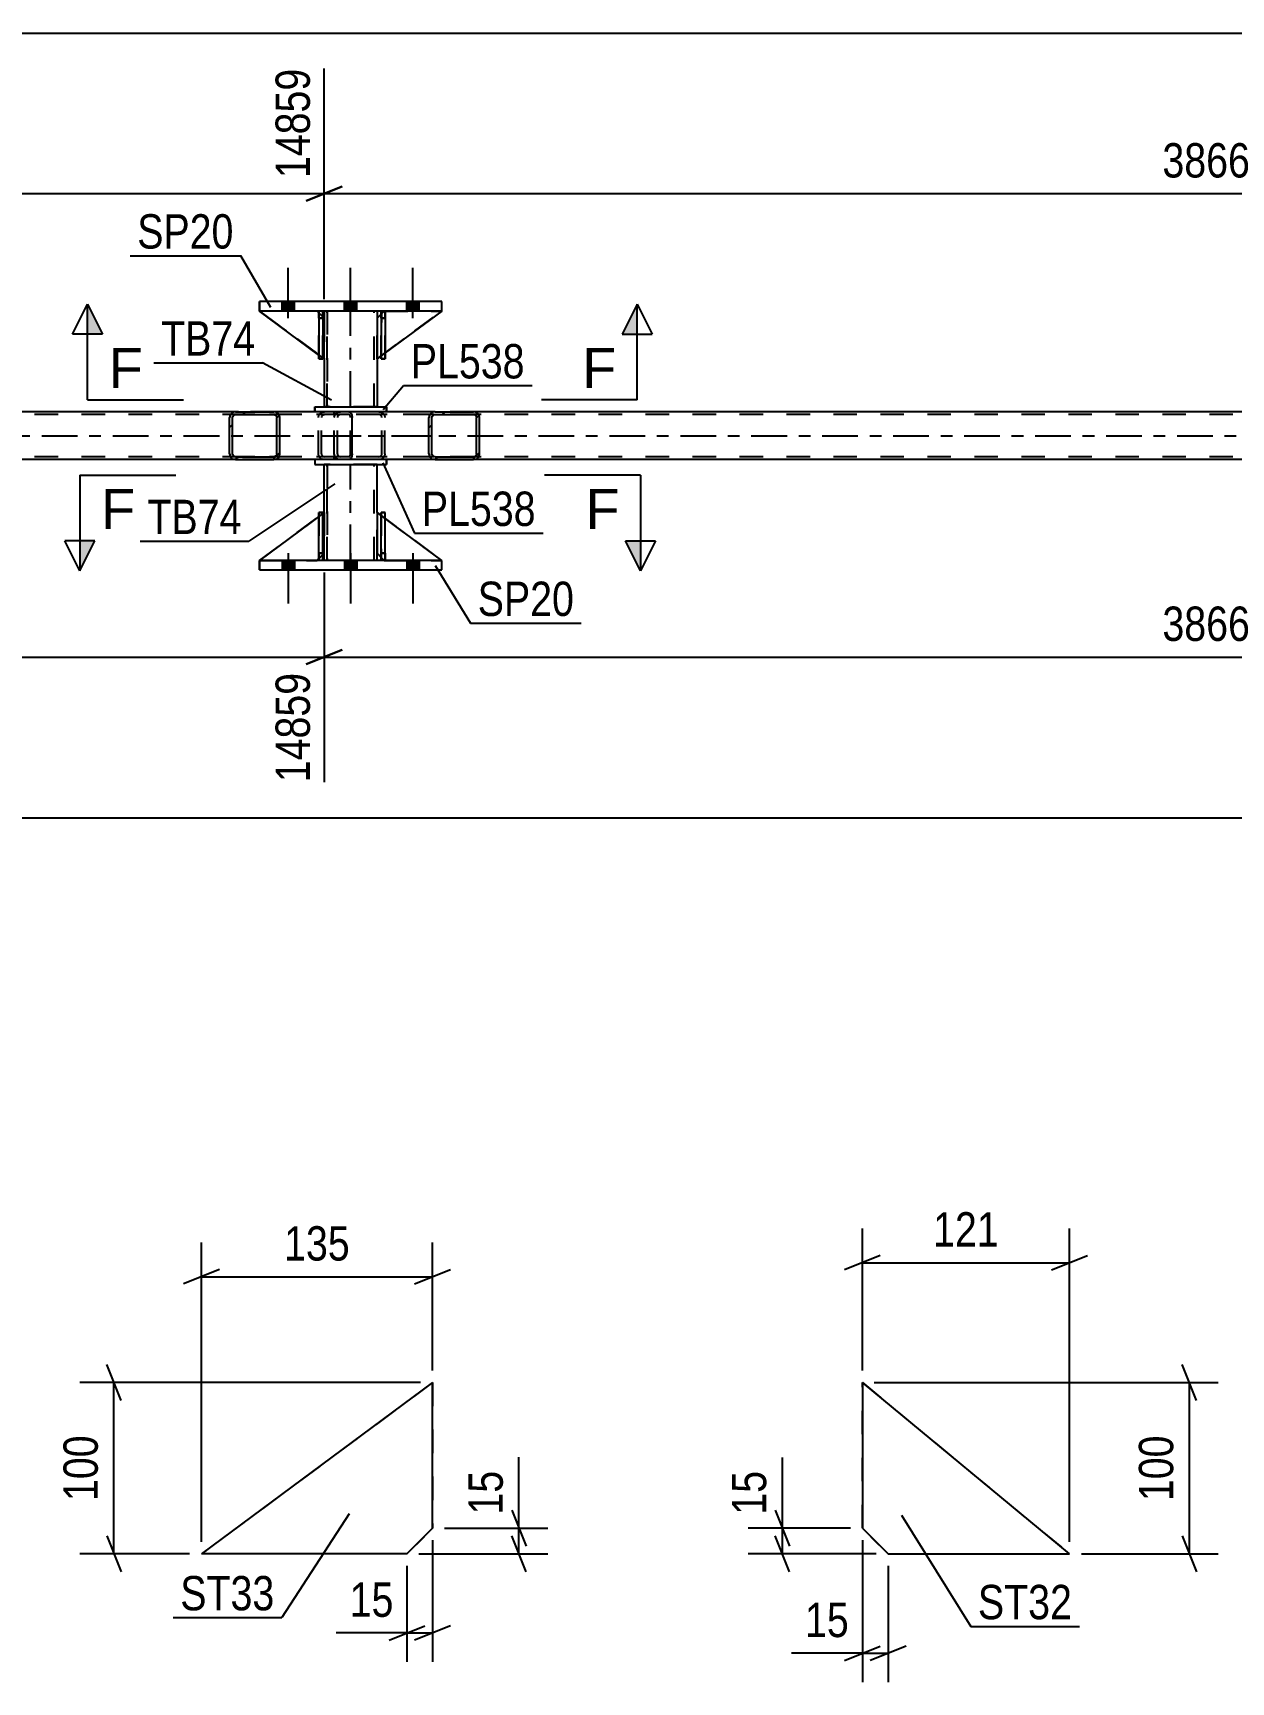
# Model space of a CAD drawing. Header units: millimetres. Extents: x 0 to 841, y 0 to 594.
# Drawn here: x 566.8 to 666.7, y 127 to 264.6 of the extents above; entities that cross this region are included whole.
import ezdxf

# ---------------------------------------------------------------- set-up
doc = ezdxf.new("R2010")
doc.units = ezdxf.units.MM
doc.linetypes.add('DXK_LINE_DOT2', pattern=[3.9198, 1.9599, -1.9599])
doc.linetypes.add('DXK_LINE_DOT3', pattern=[5.9187, 2.979, -0.9799, 0.9799, -0.9799])
doc.styles.add('Arial', font='ARIAL.TTF', dxfattribs={"height": 0.2})
doc.styles.add('Arial Narrow', font='ARIALN.TTF', dxfattribs={"height": 0.2})

# ---------------------------------------------------------------- blocks, each defined once
blk = doc.blocks.new('Part-122573538-4987 - 4939')
at = {"color": 2, "linetype": 'Continuous'}
for p, q in [((591.08, 241.36), (591.08, 240.76)), ((595.48, 241.36), (595.48, 240.76)), ((595.48, 241.36), (595.48, 240.76)), ((591.08, 237.36), (591.08, 233.36)), ((595.48, 237.36), (595.48, 233.36)), ((595.48, 237.36), (595.48, 233.36))]:
    blk.add_line(p, q, dxfattribs=at)
at = {"color": 7, "linetype": 'DXK_LINE_DOT2'}
for p, q in [((595.48, 241.36), (591.08, 241.36)), ((591.08, 241.36), (591.08, 233.36)), ((591.08, 240.76), (591.08, 237.36)), ((591.32, 233.36), (591.32, 241.36)), ((591.32, 241.36), (591.32, 233.36)), ((595.24, 233.36), (595.24, 241.36)), ((595.24, 233.36), (595.24, 241.36)), ((595.48, 240.76), (595.48, 237.36)), ((595.48, 240.76), (595.48, 237.36)), ((595.48, 233.36), (591.08, 233.36))]:
    blk.add_line(p, q, dxfattribs=at)
at = {"color": 7, "linetype": 'DXK_LINE_DOT3'}
blk.add_line((593.28, 233.36), (593.28, 241.36), dxfattribs=at)
blk = doc.blocks.new('Part-122573538-5003 - 4939')
at = {"linetype": 'Continuous'}
h = blk.add_hatch(dxfattribs=at)
h.set_pattern_fill('', scale=0.7, style=0, pattern_type=0)
h.set_pattern_definition([(45, (587.344, 232.6611), (-1.57154, 1.57154), [])])
h.paths.add_polyline_path([(587.38, 232.48), (587.34, 232.66), (587.23, 232.82), (587.07, 232.92), (586.88, 232.96), (583.68, 232.96), (583.49, 232.92), (583.33, 232.82), (583.22, 232.66), (583.18, 232.48), (583.18, 229.44), (583.22, 229.25), (583.33, 229.1), (583.49, 228.99), (583.68, 228.96), (586.88, 228.96), (587.07, 228.99), (587.23, 229.1), (587.34, 229.25), (587.38, 229.44)])
h.paths.add_polyline_path([(587.11, 229.35), (587.06, 229.27), (586.97, 229.22), (586.88, 229.2), (583.68, 229.2), (583.59, 229.22), (583.51, 229.27), (583.45, 229.35), (583.43, 229.44), (583.43, 232.48), (583.45, 232.57), (583.51, 232.65), (583.59, 232.7), (583.68, 232.72), (586.88, 232.72), (586.97, 232.7), (587.06, 232.65), (587.11, 232.57), (587.13, 232.48), (587.13, 229.44)])
at = {"color": 2, "linetype": 'Continuous'}
for p, q in [((583.22, 232.66), (583.18, 232.48)), ((583.43, 232.48), (583.45, 232.57)), ((583.45, 232.57), (583.51, 232.65)), ((583.68, 232.96), (583.49, 232.92)), ((583.51, 232.65), (583.59, 232.7)), ((583.59, 232.7), (583.68, 232.72)), ((583.68, 232.96), (586.88, 232.96)), ((583.68, 232.72), (586.88, 232.72)), ((593.14, 232.96), (586.88, 232.96)), ((587.07, 232.92), (586.88, 232.96)), ((586.88, 232.72), (586.97, 232.7)), ((586.97, 232.7), (587.06, 232.65)), ((587.06, 232.65), (587.11, 232.57)), ((587.11, 232.57), (587.13, 232.48)), ((587.38, 232.48), (587.34, 232.66)), ((593.14, 232.96), (593.24, 232.92)), ((593.24, 232.92), (593.32, 232.82)), ((593.32, 232.82), (593.38, 232.66)), ((593.38, 232.66), (593.4, 232.48)), ((583.18, 229.44), (583.18, 232.48)), ((583.43, 229.44), (583.43, 232.48)), ((587.13, 229.44), (587.13, 232.48)), ((587.38, 229.44), (587.38, 232.48)), ((593.4, 229.44), (593.4, 232.48)), ((583.18, 229.44), (583.22, 229.25)), ((583.45, 229.35), (583.43, 229.44)), ((583.51, 229.27), (583.45, 229.35)), ((583.49, 228.99), (583.68, 228.96)), ((583.59, 229.22), (583.51, 229.27)), ((583.68, 229.2), (583.59, 229.22)), ((583.68, 229.2), (586.88, 229.2)), ((583.68, 228.96), (586.88, 228.96)), ((586.97, 229.22), (586.88, 229.2)), ((586.88, 228.96), (587.07, 228.99)), ((593.14, 228.96), (586.88, 228.96)), ((587.06, 229.27), (586.97, 229.22)), ((587.11, 229.35), (587.06, 229.27)), ((587.13, 229.44), (587.11, 229.35)), ((587.34, 229.25), (587.38, 229.44)), ((593.24, 228.99), (593.14, 228.96)), ((593.32, 229.1), (593.24, 228.99)), ((593.38, 229.25), (593.32, 229.1)), ((593.4, 229.44), (593.38, 229.25))]:
    blk.add_line(p, q, dxfattribs=at)
at = {"color": 7, "linetype": 'DXK_LINE_DOT2'}
for p, q in [((586.88, 232.96), (583.68, 232.96)), ((593.14, 232.72), (583.68, 232.72)), ((590.59, 232.48), (590.63, 232.66)), ((590.86, 232.57), (590.84, 232.48)), ((590.92, 232.65), (590.86, 232.57)), ((590.9, 232.92), (591.09, 232.96)), ((590.92, 232.65), (590.94, 232.66)), ((590.94, 232.66), (591, 232.7)), ((591, 232.7), (591.09, 232.72)), ((591.91, 232.72), (591.91, 232.96)), ((593.19, 232.7), (593.14, 232.72)), ((593.23, 232.65), (593.19, 232.7)), ((593.26, 232.57), (593.23, 232.65)), ((593.27, 232.48), (593.26, 232.57)), ((590.59, 229.44), (590.59, 232.48)), ((590.84, 229.44), (590.84, 232.48)), ((593.27, 229.44), (593.27, 232.48)), ((593.14, 229.2), (583.68, 229.2)), ((586.88, 228.96), (583.68, 228.96)), ((590.63, 229.25), (590.59, 229.44)), ((590.84, 229.44), (590.86, 229.35)), ((590.86, 229.35), (590.92, 229.27)), ((591.09, 228.96), (590.9, 228.99)), ((590.92, 229.27), (591, 229.22)), ((591, 229.22), (591.09, 229.2)), ((591.91, 228.96), (591.91, 229.2)), ((593.14, 229.2), (593.19, 229.22)), ((593.19, 229.22), (593.23, 229.27)), ((593.23, 229.27), (593.26, 229.35)), ((593.26, 229.35), (593.27, 229.44))]:
    blk.add_line(p, q, dxfattribs=at)
at = {"color": 2, "linetype": 'Continuous'}
for centre, start, end in [((583.67, 232.46), 111.1034, 156.0535), ((586.89, 232.46), 23.9465, 68.8966), ((583.67, 229.45), 203.9465, 248.8966), ((586.89, 229.45), 291.1034, 336.0535)]:
    blk.add_arc(centre, 0.493, start, end, dxfattribs=at)
at = {"color": 7, "linetype": 'DXK_LINE_DOT2'}
for centre, start, end in [((591.08, 232.46), 111.1034, 156.0535), ((591.08, 229.45), 203.9465, 248.8966)]:
    blk.add_arc(centre, 0.493, start, end, dxfattribs=at)
blk = doc.blocks.new('Part-122573538-5004 - 4939')
at = {"linetype": 'Continuous'}
h = blk.add_hatch(dxfattribs=at)
h.set_pattern_fill('', scale=0.7, style=0, pattern_type=0)
h.set_pattern_definition([(45, (604.0005, 232.6611), (-1.57154, 1.57154), [])])
h.paths.add_polyline_path([(604.04, 232.48), (604, 232.66), (603.89, 232.82), (603.73, 232.92), (603.53, 232.96), (600.32, 232.96), (600.12, 232.92), (599.96, 232.82), (599.85, 232.66), (599.81, 232.48), (599.81, 229.44), (599.85, 229.25), (599.96, 229.1), (600.12, 228.99), (600.32, 228.96), (603.53, 228.96), (603.73, 228.99), (603.89, 229.1), (604, 229.25), (604.04, 229.44)])
h.paths.add_polyline_path([(603.77, 229.35), (603.71, 229.27), (603.63, 229.22), (603.53, 229.2), (600.32, 229.2), (600.22, 229.22), (600.14, 229.27), (600.08, 229.35), (600.06, 229.44), (600.06, 232.48), (600.08, 232.57), (600.14, 232.65), (600.22, 232.7), (600.32, 232.72), (603.53, 232.72), (603.63, 232.7), (603.71, 232.65), (603.77, 232.57), (603.79, 232.48), (603.79, 229.44)])
at = {"color": 7, "linetype": 'DXK_LINE_DOT2'}
for p, q in [((591.91, 232.48), (591.95, 232.66)), ((592.18, 232.57), (592.17, 232.48)), ((592.24, 232.65), (592.18, 232.57)), ((592.22, 232.92), (592.42, 232.96)), ((592.32, 232.7), (592.24, 232.65)), ((592.42, 232.72), (592.32, 232.7)), ((593.14, 232.96), (592.42, 232.96)), ((603.53, 232.72), (592.42, 232.72)), ((595.63, 232.96), (595.83, 232.92)), ((595.73, 232.7), (595.63, 232.72)), ((595.81, 232.65), (595.73, 232.7)), ((595.87, 232.57), (595.81, 232.65)), ((595.89, 232.48), (595.87, 232.57)), ((596.1, 232.66), (596.14, 232.48)), ((603.53, 232.96), (600.32, 232.96)), ((591.91, 229.44), (591.91, 232.48)), ((592.17, 229.44), (592.17, 232.48)), ((595.89, 229.44), (595.89, 232.48)), ((596.14, 229.44), (596.14, 232.48)), ((591.95, 229.25), (591.91, 229.44)), ((592.17, 229.44), (592.18, 229.35)), ((592.18, 229.35), (592.24, 229.27)), ((592.42, 228.96), (592.22, 228.99)), ((592.24, 229.27), (592.32, 229.22)), ((592.32, 229.22), (592.42, 229.2)), ((603.53, 229.2), (592.42, 229.2)), ((593.14, 228.96), (592.42, 228.96)), ((595.63, 229.2), (595.73, 229.22)), ((595.83, 228.99), (595.63, 228.96)), ((595.73, 229.22), (595.81, 229.27)), ((595.81, 229.27), (595.87, 229.35)), ((595.87, 229.35), (595.89, 229.44)), ((596.14, 229.44), (596.1, 229.25)), ((600.32, 228.96), (603.53, 228.96))]:
    blk.add_line(p, q, dxfattribs=at)
at = {"color": 2, "linetype": 'Continuous'}
for p, q in [((600.32, 232.96), (593.14, 232.96)), ((599.85, 232.66), (599.81, 232.48)), ((600.06, 232.48), (600.08, 232.57)), ((600.08, 232.57), (600.14, 232.65)), ((600.32, 232.96), (600.12, 232.92)), ((600.14, 232.65), (600.22, 232.7)), ((600.22, 232.7), (600.32, 232.72)), ((600.32, 232.96), (603.53, 232.96)), ((600.32, 232.72), (603.53, 232.72)), ((603.73, 232.92), (603.53, 232.96)), ((603.53, 232.72), (603.63, 232.7)), ((603.63, 232.7), (603.71, 232.65)), ((603.71, 232.65), (603.77, 232.57)), ((603.77, 232.57), (603.79, 232.48)), ((604.04, 232.48), (604, 232.66)), ((599.81, 229.44), (599.81, 232.48)), ((600.06, 229.44), (600.06, 232.48)), ((603.79, 229.44), (603.79, 232.48)), ((604.04, 229.44), (604.04, 232.48)), ((600.32, 228.96), (593.14, 228.96)), ((599.81, 229.44), (599.85, 229.25)), ((600.08, 229.35), (600.06, 229.44)), ((600.14, 229.27), (600.08, 229.35)), ((600.12, 228.99), (600.32, 228.96)), ((600.22, 229.22), (600.14, 229.27)), ((600.32, 229.2), (600.22, 229.22)), ((600.32, 229.2), (603.53, 229.2)), ((600.32, 228.96), (603.53, 228.96)), ((603.63, 229.22), (603.53, 229.2)), ((603.53, 228.96), (603.73, 228.99)), ((603.71, 229.27), (603.63, 229.22)), ((603.77, 229.35), (603.71, 229.27)), ((603.79, 229.44), (603.77, 229.35)), ((604, 229.25), (604.04, 229.44))]:
    blk.add_line(p, q, dxfattribs=at)
at = {"color": 7, "linetype": 'DXK_LINE_DOT3'}
blk.add_line((590.77, 230.96), (601.92, 230.96), dxfattribs=at)
at = {"color": 7, "linetype": 'DXK_LINE_DOT2'}
for centre, start, end in [((592.4, 232.46), 110.9282, 155.8647), ((595.65, 232.46), 24.1353, 69.0718), ((592.4, 229.46), 204.1353, 249.0718), ((595.65, 229.46), 290.9282, 335.8647)]:
    blk.add_arc(centre, 0.495, start, end, dxfattribs=at)
at = {"color": 2, "linetype": 'Continuous'}
for centre, start, end in [((600.3, 232.46), 110.9282, 155.8647), ((603.55, 232.46), 24.1353, 69.0718), ((600.3, 229.46), 204.1353, 249.0718), ((603.55, 229.46), 290.9282, 335.8647)]:
    blk.add_arc(centre, 0.495, start, end, dxfattribs=at)
blk = doc.blocks.new('Bolt-122573538-5179 - 4939')
at = {"linetype": 'Continuous'}
for points in [[(588.6, 220.56), (587.56, 220.56), (587.56, 219.76), (588.6, 219.76)], [(588.6, 220.56), (587.56, 220.56), (587.56, 219.76), (588.6, 219.76)], [(588.6, 220.56), (587.56, 220.56), (587.56, 219.76), (588.6, 219.76)], [(593.8, 220.56), (592.76, 220.56), (592.76, 219.76), (593.8, 219.76)], [(593.8, 220.56), (592.76, 220.56), (592.76, 219.76), (593.8, 219.76)], [(599, 220.56), (597.96, 220.56), (597.96, 219.76), (599, 219.76)], [(599, 220.56), (597.96, 220.56), (597.96, 219.76), (599, 219.76)], [(599, 220.56), (597.96, 220.56), (597.96, 219.76), (599, 219.76)]]:
    blk.add_hatch(color=1, dxfattribs=at).paths.add_polyline_path(points)
at = {"color": 1, "linetype": 'Continuous'}
for p, q in [((587.56, 220.56), (587.56, 219.76)), ((587.56, 220.56), (587.56, 219.76)), ((587.56, 220.56), (587.56, 219.76)), ((588.08, 221.16), (588.08, 216.96)), ((588.08, 221.16), (588.08, 216.96)), ((588.08, 221.16), (588.08, 216.96)), ((588.6, 220.56), (588.6, 219.76)), ((588.6, 220.56), (588.6, 219.76)), ((588.6, 220.56), (588.6, 219.76)), ((592.76, 220.56), (592.76, 219.76)), ((592.76, 220.56), (592.76, 219.76)), ((593.28, 221.16), (593.28, 216.96)), ((593.28, 221.16), (593.28, 216.96)), ((593.8, 220.56), (593.8, 219.76)), ((593.8, 220.56), (593.8, 219.76)), ((597.96, 220.56), (597.96, 219.76)), ((597.96, 220.56), (597.96, 219.76)), ((597.96, 220.56), (597.96, 219.76)), ((598.48, 221.16), (598.48, 216.96)), ((598.48, 221.16), (598.48, 216.96)), ((598.48, 221.16), (598.48, 216.96)), ((599, 220.56), (599, 219.76)), ((599, 220.56), (599, 219.76)), ((599, 220.56), (599, 219.76))]:
    blk.add_line(p, q, dxfattribs=at)
blk = doc.blocks.new('Part-122573538-5131 - 4939')
at = {"color": 2, "linetype": 'Continuous'}
for p, q in [((595.48, 224.56), (595.48, 224.56)), ((595.48, 224.56), (595.48, 221.16)), ((595.83, 224.3), (595.48, 224.56)), ((600.88, 220.56), (596.15, 224.06)), ((595.48, 221.16), (595.48, 221.16)), ((595.83, 220.8), (595.48, 221.16)), ((600.88, 220.56), (600.88, 220.56))]:
    blk.add_line(p, q, dxfattribs=at)
at = {"color": 7, "linetype": 'DXK_LINE_DOT2'}
for p, q in [((595.48, 221.16), (595.48, 224.56)), ((595.48, 224.56), (600.88, 220.56)), ((596.15, 224.06), (595.83, 224.3)), ((596.08, 220.56), (595.48, 221.16)), ((596.08, 220.56), (595.83, 220.8)), ((596.08, 220.56), (600.88, 220.56)), ((600.88, 220.56), (600.88, 220.56))]:
    blk.add_line(p, q, dxfattribs=at)
blk = doc.blocks.new('Part-122573538-5068 - 4939')
at = {"color": 7, "linetype": 'DXK_LINE_DOT2'}
for p, q in [((590.95, 224.56), (590.63, 224.56)), ((590.63, 221.16), (590.63, 224.56)), ((590.64, 220.56), (590.63, 224.56)), ((590.96, 221.03), (590.95, 224.56)), ((590.95, 221.16), (590.95, 224.46)), ((590.95, 221.16), (590.63, 221.16)), ((590.63, 220.56), (590.63, 221.16)), ((590.96, 220.56), (590.63, 220.56)), ((590.95, 221.03), (590.95, 221.16)), ((590.95, 220.56), (590.96, 220.56))]:
    blk.add_line(p, q, dxfattribs=at)
at = {"color": 2, "linetype": 'Continuous'}
for p, q in [((590.95, 224.46), (590.95, 224.56)), ((590.95, 220.56), (590.95, 221.03)), ((590.96, 220.56), (590.96, 221.03))]:
    blk.add_line(p, q, dxfattribs=at)
blk = doc.blocks.new('Part-122573538-5071 - 4939')
at = {"color": 7, "linetype": 'DXK_LINE_DOT2'}
for p, q in [((595.48, 240.76), (596.08, 241.36)), ((600.88, 241.36), (595.48, 237.36)), ((595.48, 237.36), (595.48, 240.76)), ((596.08, 241.36), (595.83, 241.11)), ((596.08, 241.36), (600.88, 241.36)), ((600.88, 241.36), (600.88, 241.36)), ((596.15, 237.86), (595.83, 237.62))]:
    blk.add_line(p, q, dxfattribs=at)
at = {"color": 2, "linetype": 'Continuous'}
for p, q in [((595.83, 241.11), (595.48, 240.76)), ((595.48, 240.76), (595.48, 237.36)), ((595.48, 240.76), (595.48, 240.76)), ((600.88, 241.36), (596.15, 237.86)), ((600.88, 241.36), (600.88, 241.36)), ((595.83, 237.62), (595.48, 237.36)), ((595.48, 237.36), (595.48, 237.36))]:
    blk.add_line(p, q, dxfattribs=at)
blk = doc.blocks.new('Part-122573538-5074 - 4939')
at = {"color": 7, "linetype": 'DXK_LINE_DOT2'}
for p, q in [((596.08, 241.36), (595.48, 240.76)), ((595.48, 237.36), (600.88, 241.36)), ((595.48, 240.76), (596.08, 241.36)), ((600.88, 241.36), (595.48, 237.36)), ((595.48, 240.76), (595.48, 237.36)), ((595.48, 240.76), (595.48, 240.76)), ((595.48, 237.36), (595.48, 240.76)), ((596.08, 241.36), (600.88, 241.36)), ((595.48, 237.36), (595.48, 237.36))]:
    blk.add_line(p, q, dxfattribs=at)
at = {"color": 2, "linetype": 'Continuous'}
blk.add_line((600.88, 241.36), (600.88, 241.36), dxfattribs=at)
blk = doc.blocks.new('Part-122573538-5077 - 4939')
at = {"color": 2, "linetype": 'Continuous'}
for p, q in [((590.63, 237.69), (585.68, 241.36)), ((590.63, 241.2), (590.48, 241.36)), ((591.08, 240.76), (590.95, 240.88)), ((591.08, 240.76), (591.08, 240.76)), ((591.08, 237.36), (591.08, 240.76)), ((591.08, 237.36), (590.95, 237.45)), ((591.08, 237.36), (591.08, 237.36))]:
    blk.add_line(p, q, dxfattribs=at)
at = {"color": 7, "linetype": 'DXK_LINE_DOT2'}
for p, q in [((591.08, 237.36), (585.68, 241.36)), ((590.48, 241.36), (585.68, 241.36)), ((590.48, 241.36), (591.08, 240.76)), ((590.95, 240.88), (590.63, 241.2)), ((591.08, 240.76), (591.08, 237.36)), ((590.95, 237.45), (590.63, 237.69))]:
    blk.add_line(p, q, dxfattribs=at)
blk = doc.blocks.new('Part-122573538-5080 - 4939')
at = {"color": 7, "linetype": 'DXK_LINE_DOT2'}
for p, q in [((591.08, 237.36), (585.68, 241.36)), ((590.48, 241.36), (585.68, 241.36)), ((585.68, 241.36), (591.08, 237.36)), ((590.48, 241.36), (591.08, 240.76)), ((591.08, 240.76), (590.48, 241.36)), ((591.08, 240.76), (591.08, 237.36)), ((591.08, 240.76), (591.08, 240.76)), ((591.08, 237.36), (591.08, 240.76)), ((591.08, 237.36), (591.08, 237.36))]:
    blk.add_line(p, q, dxfattribs=at)
blk = doc.blocks.new('Part-122573538-5081 - 4939')
at = {"color": 2, "linetype": 'Continuous'}
for p, q in [((596.15, 241.36), (595.83, 241.36)), ((595.83, 241.36), (595.83, 237.36)), ((596.15, 240.76), (596.15, 241.36)), ((596.15, 241.36), (596.15, 237.36)), ((596.15, 237.36), (595.83, 237.36))]:
    blk.add_line(p, q, dxfattribs=at)
at = {"color": 7, "linetype": 'DXK_LINE_DOT2'}
for p, q in [((595.83, 240.76), (595.83, 241.36)), ((596.15, 240.76), (595.83, 240.76)), ((595.83, 240.76), (595.83, 237.36)), ((596.15, 241.36), (596.15, 241.36)), ((596.15, 241.36), (596.15, 241.36)), ((596.15, 237.36), (596.15, 240.76))]:
    blk.add_line(p, q, dxfattribs=at)
blk = doc.blocks.new('Part-122573538-5082 - 4939')
at = {"color": 2, "linetype": 'Continuous'}
for p, q in [((590.95, 241.36), (590.63, 241.36)), ((590.63, 241.36), (590.63, 237.36)), ((590.95, 240.76), (590.95, 241.36)), ((590.95, 241.36), (590.95, 237.36)), ((590.95, 237.36), (590.63, 237.36))]:
    blk.add_line(p, q, dxfattribs=at)
at = {"color": 7, "linetype": 'DXK_LINE_DOT2'}
for p, q in [((590.63, 240.76), (590.63, 241.36)), ((590.95, 240.76), (590.63, 240.76)), ((590.63, 240.76), (590.63, 237.36)), ((590.95, 241.36), (590.95, 241.36)), ((590.95, 241.36), (590.95, 241.36)), ((590.95, 237.36), (590.95, 240.76))]:
    blk.add_line(p, q, dxfattribs=at)
blk = doc.blocks.new('Part-122573538-5083 - 4939')
at = {"color": 7, "linetype": 'DXK_LINE_DOT2'}
for p, q in [((595.83, 240.76), (595.83, 241.36)), ((595.83, 241.36), (595.84, 241.36)), ((595.84, 241.36), (595.83, 237.36)), ((596.16, 241.36), (595.83, 241.36)), ((595.83, 237.36), (595.83, 240.76)), ((595.83, 240.76), (596.15, 240.76)), ((596.15, 240.76), (596.15, 241.36)), ((596.15, 237.36), (596.16, 241.36)), ((596.15, 240.76), (596.15, 237.86)), ((595.83, 237.36), (596.15, 237.36))]:
    blk.add_line(p, q, dxfattribs=at)
at = {"color": 2, "linetype": 'Continuous'}
blk.add_line((596.15, 237.86), (596.15, 237.36), dxfattribs=at)
blk = doc.blocks.new('Part-122573538-5084 - 4939')
at = {"color": 7, "linetype": 'DXK_LINE_DOT2'}
for p, q in [((590.63, 240.76), (590.63, 241.36)), ((590.63, 241.36), (590.64, 241.36)), ((590.64, 241.36), (590.63, 237.36)), ((590.96, 241.36), (590.63, 241.36)), ((590.63, 237.36), (590.63, 240.76)), ((590.63, 240.76), (590.95, 240.76)), ((590.95, 240.88), (590.95, 240.76)), ((590.96, 240.88), (590.95, 237.36)), ((590.95, 240.76), (590.95, 237.45)), ((590.63, 237.36), (590.95, 237.36))]:
    blk.add_line(p, q, dxfattribs=at)
at = {"color": 2, "linetype": 'Continuous'}
for p, q in [((590.95, 241.36), (590.95, 240.88)), ((590.96, 241.36), (590.96, 240.88)), ((590.95, 237.45), (590.95, 237.36))]:
    blk.add_line(p, q, dxfattribs=at)
blk = doc.blocks.new('Part-122573538-5089 - 4939')
at = {"color": 2, "linetype": 'Continuous'}
for p, q in [((591.08, 224.56), (591.08, 228.56)), ((595.48, 224.56), (595.48, 228.56)), ((595.48, 224.56), (595.48, 228.56)), ((591.08, 220.56), (591.08, 221.16)), ((595.48, 220.56), (595.48, 221.16)), ((595.48, 220.56), (595.48, 221.16))]:
    blk.add_line(p, q, dxfattribs=at)
at = {"color": 7, "linetype": 'DXK_LINE_DOT2'}
for p, q in [((595.48, 228.56), (591.08, 228.56)), ((591.08, 220.56), (591.08, 228.56)), ((591.32, 220.56), (591.32, 228.56)), ((591.32, 228.56), (591.32, 220.56)), ((595.24, 220.56), (595.24, 228.56)), ((595.24, 220.56), (595.24, 228.56)), ((591.08, 221.16), (591.08, 224.56)), ((595.48, 221.16), (595.48, 224.56)), ((595.48, 221.16), (595.48, 224.56)), ((595.48, 220.56), (591.08, 220.56))]:
    blk.add_line(p, q, dxfattribs=at)
at = {"color": 7, "linetype": 'DXK_LINE_DOT3'}
blk.add_line((593.28, 220.56), (593.28, 228.56), dxfattribs=at)
blk = doc.blocks.new('Part-122573538-5094 - 4939')
at = {"color": 2, "linetype": 'Continuous'}
for p, q in [((590.28, 228.96), (590.28, 228.56)), ((590.28, 228.56), (596.28, 228.56)), ((596.28, 228.96), (596.28, 228.56)), ((596.28, 228.56), (596.28, 228.96))]:
    blk.add_line(p, q, dxfattribs=at)
at = {"color": 7, "linetype": 'DXK_LINE_DOT2'}
for p, q in [((596.28, 228.96), (590.28, 228.96)), ((590.28, 228.96), (590.28, 228.56)), ((596.28, 228.96), (596.28, 228.96)), ((596.28, 228.56), (596.28, 228.56)), ((596.28, 228.56), (596.28, 228.56))]:
    blk.add_line(p, q, dxfattribs=at)
blk = doc.blocks.new('Part-122573538-5099 - 4939')
at = {"color": 2, "linetype": 'Continuous'}
for p, q in [((590.28, 232.96), (590.28, 233.36)), ((590.28, 233.36), (596.28, 233.36)), ((596.28, 233.36), (596.28, 232.96)), ((596.28, 232.96), (596.28, 233.36))]:
    blk.add_line(p, q, dxfattribs=at)
at = {"color": 7, "linetype": 'DXK_LINE_DOT2'}
for p, q in [((590.28, 233.36), (590.28, 232.96)), ((596.28, 232.96), (590.28, 232.96)), ((596.28, 233.36), (596.28, 233.36)), ((596.28, 233.36), (596.28, 233.36)), ((596.28, 232.96), (596.28, 232.96))]:
    blk.add_line(p, q, dxfattribs=at)
blk = doc.blocks.new('Part-122573538-5102 - 4939')
at = {"color": 7, "linetype": 'DXK_LINE_DOT2'}
for p, q in [((595.48, 221.16), (595.48, 224.56)), ((595.48, 224.56), (600.88, 220.56)), ((595.48, 224.56), (595.48, 224.56)), ((595.48, 224.56), (595.48, 221.16)), ((600.88, 220.56), (595.48, 224.56)), ((596.08, 220.56), (595.48, 221.16)), ((595.48, 221.16), (595.48, 221.16)), ((595.48, 221.16), (596.08, 220.56)), ((596.08, 220.56), (600.88, 220.56))]:
    blk.add_line(p, q, dxfattribs=at)
at = {"color": 2, "linetype": 'Continuous'}
blk.add_line((600.88, 220.56), (600.88, 220.56), dxfattribs=at)
blk = doc.blocks.new('Part-122573538-5105 - 4939')
at = {"color": 7, "linetype": 'DXK_LINE_DOT2'}
for p, q in [((585.68, 220.56), (591.08, 224.56)), ((590.95, 224.46), (590.63, 224.23)), ((591.08, 224.56), (591.08, 221.16)), ((585.68, 220.56), (590.48, 220.56)), ((591.08, 221.16), (590.48, 220.56)), ((590.95, 221.03), (590.63, 220.71))]:
    blk.add_line(p, q, dxfattribs=at)
at = {"color": 2, "linetype": 'Continuous'}
for p, q in [((591.08, 224.56), (590.95, 224.46)), ((591.08, 221.16), (591.08, 224.56)), ((591.08, 224.56), (591.08, 224.56)), ((590.63, 224.23), (585.68, 220.56)), ((590.63, 220.71), (590.48, 220.56)), ((591.08, 221.16), (590.95, 221.03)), ((591.08, 221.16), (591.08, 221.16))]:
    blk.add_line(p, q, dxfattribs=at)
blk = doc.blocks.new('Part-122573538-5108 - 4939')
at = {"color": 7, "linetype": 'DXK_LINE_DOT2'}
for p, q in [((591.08, 224.56), (585.68, 220.56)), ((585.68, 220.56), (591.08, 224.56)), ((591.08, 221.16), (591.08, 224.56)), ((591.08, 224.56), (591.08, 224.56)), ((591.08, 224.56), (591.08, 221.16)), ((585.68, 220.56), (590.48, 220.56)), ((590.48, 220.56), (591.08, 221.16)), ((591.08, 221.16), (590.48, 220.56)), ((591.08, 221.16), (591.08, 221.16))]:
    blk.add_line(p, q, dxfattribs=at)
blk = doc.blocks.new('Part-122573538-5109 - 4939')
at = {"color": 2, "linetype": 'Continuous'}
for p, q in [((595.83, 220.56), (595.83, 224.56)), ((595.83, 224.56), (596.15, 224.56)), ((596.15, 220.56), (596.15, 224.56)), ((596.15, 220.56), (595.83, 220.56)), ((596.15, 220.56), (596.15, 221.15))]:
    blk.add_line(p, q, dxfattribs=at)
at = {"color": 7, "linetype": 'DXK_LINE_DOT2'}
for p, q in [((595.83, 224.56), (595.83, 221.16)), ((596.15, 221.15), (596.15, 224.56)), ((595.83, 221.16), (595.83, 220.56)), ((595.83, 221.16), (596.15, 221.16)), ((595.83, 220.56), (595.83, 220.56)), ((596.15, 220.56), (596.15, 220.56)), ((596.15, 220.56), (596.15, 220.56))]:
    blk.add_line(p, q, dxfattribs=at)
blk = doc.blocks.new('Part-122573538-5110 - 4939')
at = {"color": 2, "linetype": 'Continuous'}
for p, q in [((590.63, 220.56), (590.63, 224.56)), ((590.63, 224.56), (590.95, 224.56)), ((590.95, 220.56), (590.95, 224.56)), ((590.95, 220.56), (590.63, 220.56)), ((590.95, 220.56), (590.95, 221.15))]:
    blk.add_line(p, q, dxfattribs=at)
at = {"color": 7, "linetype": 'DXK_LINE_DOT2'}
for p, q in [((590.63, 224.56), (590.63, 221.16)), ((590.95, 221.15), (590.95, 224.56)), ((590.63, 221.16), (590.63, 220.56)), ((590.63, 221.16), (590.95, 221.16)), ((590.63, 220.56), (590.63, 220.56)), ((590.95, 220.56), (590.95, 220.56)), ((590.95, 220.56), (590.95, 220.56))]:
    blk.add_line(p, q, dxfattribs=at)
blk = doc.blocks.new('Part-122573538-5111 - 4939')
at = {"color": 7, "linetype": 'DXK_LINE_DOT2'}
for p, q in [((596.15, 224.56), (595.83, 224.56)), ((595.83, 221.16), (595.83, 224.56)), ((595.84, 220.56), (595.83, 224.56)), ((596.16, 220.56), (596.15, 224.56)), ((596.15, 221.16), (596.15, 224.06)), ((596.15, 221.16), (595.83, 221.16)), ((595.83, 220.56), (595.83, 221.16)), ((596.16, 220.56), (595.83, 220.56)), ((596.15, 221.16), (596.15, 220.56)), ((596.15, 220.56), (596.16, 220.56))]:
    blk.add_line(p, q, dxfattribs=at)
at = {"color": 2, "linetype": 'Continuous'}
blk.add_line((596.15, 224.06), (596.15, 224.56), dxfattribs=at)
blk = doc.blocks.new('Part-122573538-5116 - 4939')
at = {"color": 7, "linetype": 'DXK_LINE_DOT2'}
for p, q in [((729.59, 232.72), (76.26, 232.72)), ((603.53, 232.96), (583.68, 232.96)), ((729.59, 229.2), (76.26, 229.2)), ((688.14, 228.96), (245.25, 228.96)), ((603.53, 228.96), (583.68, 228.96))]:
    blk.add_line(p, q, dxfattribs=at)
at = {"color": 2, "linetype": 'Continuous'}
for p, q in [((583.68, 232.96), (518.92, 232.96)), ((668.29, 232.96), (603.53, 232.96)), ((583.68, 228.96), (518.92, 228.96)), ((668.29, 228.96), (603.53, 228.96))]:
    blk.add_line(p, q, dxfattribs=at)
at = {"color": 7, "linetype": 'DXK_LINE_DOT3'}
blk.add_line((76.26, 230.96), (729.59, 230.96), dxfattribs=at)
blk = doc.blocks.new('Part-122573538-5123 - 4939')
at = {"color": 2, "linetype": 'Continuous'}
for p, q in [((600.88, 242.16), (585.68, 242.16)), ((585.68, 242.16), (585.68, 241.36)), ((600.88, 241.36), (600.88, 242.16)), ((600.88, 241.36), (600.88, 242.16)), ((600.88, 241.36), (585.68, 241.36))]:
    blk.add_line(p, q, dxfattribs=at)
at = {"color": 7, "linetype": 'DXK_LINE_DOT2'}
for p, q in [((585.68, 241.36), (585.68, 242.16)), ((600.88, 241.36), (600.88, 241.36)), ((600.88, 241.36), (600.88, 241.36))]:
    blk.add_line(p, q, dxfattribs=at)
blk = doc.blocks.new('Part-122573538-5128 - 4939')
at = {"color": 2, "linetype": 'Continuous'}
for p, q in [((585.68, 220.56), (585.68, 219.76)), ((600.88, 220.56), (585.68, 220.56)), ((600.88, 219.76), (600.88, 220.56)), ((600.88, 219.76), (600.88, 220.56)), ((585.68, 219.76), (600.88, 219.76))]:
    blk.add_line(p, q, dxfattribs=at)
at = {"color": 7, "linetype": 'DXK_LINE_DOT2'}
for p, q in [((585.68, 219.76), (585.68, 220.56)), ((600.88, 220.56), (600.88, 220.56)), ((600.88, 220.56), (600.88, 220.56)), ((600.88, 220.56), (600.88, 220.56))]:
    blk.add_line(p, q, dxfattribs=at)
blk = doc.blocks.new('Bolt-122573538-5178 - 4939')
at = {"linetype": 'Continuous'}
for points in [[(587.56, 241.36), (588.6, 241.36), (588.6, 242.16), (587.56, 242.16)], [(587.56, 241.36), (588.6, 241.36), (588.6, 242.16), (587.56, 242.16)], [(587.56, 241.36), (588.6, 241.36), (588.6, 242.16), (587.56, 242.16)], [(592.76, 241.36), (593.8, 241.36), (593.8, 242.16), (592.76, 242.16)], [(592.76, 241.36), (593.8, 241.36), (593.8, 242.16), (592.76, 242.16)], [(597.96, 241.36), (599, 241.36), (599, 242.16), (597.96, 242.16)], [(597.96, 241.36), (599, 241.36), (599, 242.16), (597.96, 242.16)], [(597.96, 241.36), (599, 241.36), (599, 242.16), (597.96, 242.16)]]:
    blk.add_hatch(color=1, dxfattribs=at).paths.add_polyline_path(points)
at = {"color": 1, "linetype": 'Continuous'}
for p, q in [((588.08, 240.76), (588.08, 244.96)), ((588.08, 240.76), (588.08, 244.96)), ((588.08, 240.76), (588.08, 244.96)), ((593.28, 240.76), (593.28, 244.96)), ((593.28, 240.76), (593.28, 244.96)), ((598.48, 240.76), (598.48, 244.96)), ((598.48, 240.76), (598.48, 244.96)), ((598.48, 240.76), (598.48, 244.96)), ((587.56, 241.36), (587.56, 242.16)), ((587.56, 241.36), (587.56, 242.16)), ((587.56, 241.36), (587.56, 242.16)), ((588.6, 241.36), (588.6, 242.16)), ((588.6, 241.36), (588.6, 242.16)), ((588.6, 241.36), (588.6, 242.16)), ((592.76, 241.36), (592.76, 242.16)), ((592.76, 241.36), (592.76, 242.16)), ((593.8, 241.36), (593.8, 242.16)), ((593.8, 241.36), (593.8, 242.16)), ((597.96, 241.36), (597.96, 242.16)), ((597.96, 241.36), (597.96, 242.16)), ((597.96, 241.36), (597.96, 242.16)), ((599, 241.36), (599, 242.16)), ((599, 241.36), (599, 242.16)), ((599, 241.36), (599, 242.16))]:
    blk.add_line(p, q, dxfattribs=at)
blk = doc.blocks.new('Part-122573538-6127 - 6121')
at = {"color": 2, "linetype": 'Continuous'}
for p, q in [((635.96, 151.97), (635.96, 139.82)), ((653.23, 137.68), (635.96, 151.97)), ((635.96, 151.97), (635.96, 151.97)), ((635.96, 139.82), (638.11, 137.68)), ((635.96, 139.82), (635.96, 139.82)), ((638.11, 137.68), (653.23, 137.68))]:
    blk.add_line(p, q, dxfattribs=at)
at = {"color": 7, "linetype": 'DXK_LINE_DOT2'}
for p, q in [((635.96, 139.82), (635.96, 151.97)), ((635.96, 151.97), (653.23, 137.68)), ((635.96, 139.82), (638.11, 137.68))]:
    blk.add_line(p, q, dxfattribs=at)
blk = doc.blocks.new('Part-122573538-6183 - 6177')
at = {"color": 2, "linetype": 'Continuous'}
for p, q in [((600.12, 151.97), (580.84, 137.69)), ((600.12, 139.83), (600.12, 151.97)), ((600.12, 151.97), (600.12, 151.97)), ((597.98, 137.69), (600.12, 139.83)), ((600.12, 139.83), (600.12, 139.83)), ((597.98, 137.69), (580.84, 137.69))]:
    blk.add_line(p, q, dxfattribs=at)
at = {"color": 7, "linetype": 'DXK_LINE_DOT2'}
for p, q in [((600.12, 151.97), (580.84, 137.69)), ((600.12, 151.97), (600.12, 139.83)), ((600.12, 139.83), (597.98, 137.69))]:
    blk.add_line(p, q, dxfattribs=at)
blk = doc.blocks.new('StraightDimension-122573538-5248 - 4939')
at = {"color": 7, "linetype": 'Continuous'}
blk.add_line((67.64, 264.55), (738.21, 264.55), dxfattribs=at)
blk = doc.blocks.new('StraightDimension-122573538-5273 - 4939')
at = {"color": 7, "linetype": 'Continuous'}
for p, q in [((738.21, 227.96), (738.21, 202.05)), ((591.08, 219.56), (591.08, 202.05)), ((592.58, 213.09), (589.58, 211.89)), ((591.08, 212.49), (738.21, 212.49)), ((736.71, 211.89), (739.71, 213.09))]:
    blk.add_line(p, q, dxfattribs=at)
at = {"color": 0}
blk.add_wipeout([(668.9, 213.24), (668.9, 217.44), (660.39, 217.44), (660.39, 213.24)], dxfattribs=at)
at = {"color": 3, "style": 'Arial Narrow'}
blk.add_text('3866', height=2.863, dxfattribs=at).set_placement((660.99, 213.84))
at = {"color": 0, "linetype": 'Continuous'}
blk.add_wipeout([(737.61, 211.79), (733.41, 211.79), (733.41, 201.45), (737.61, 201.45)], dxfattribs=at)
at = {"color": 3, "linetype": 'Continuous', "style": 'Arial Narrow'}
blk.add_text('18725', height=2.863, rotation=90.0002, dxfattribs=at).set_placement((737.01, 202.05))
blk = doc.blocks.new('StraightDimension-122573538-5277 - 4939')
at = {"color": 7, "linetype": 'Continuous'}
for p, q in [((591.08, 219.56), (591.08, 202.05)), ((337.26, 212.49), (591.08, 212.49)), ((589.58, 211.89), (592.58, 213.09))]:
    blk.add_line(p, q, dxfattribs=at)
at = {"color": 0, "linetype": 'Continuous'}
blk.add_wipeout([(590.48, 211.79), (586.28, 211.79), (586.28, 201.45), (590.48, 201.45)], dxfattribs=at)
at = {"color": 3, "linetype": 'Continuous', "style": 'Arial Narrow'}
blk.add_text('14859', height=2.863, rotation=90.0002, dxfattribs=at).set_placement((589.88, 202.05))
blk = doc.blocks.new('StraightDimension-122573538-5286 - 4939')
at = {"color": 7, "linetype": 'Continuous'}
blk.add_line((67, 199.08), (738.85, 199.08), dxfattribs=at)
blk = doc.blocks.new('StraightDimension-122573538-5301 - 4939')
at = {"color": 7, "linetype": 'Continuous'}
for p, q in [((591.08, 242.36), (591.08, 261.59)), ((738.21, 233.96), (738.21, 261.59)), ((592.58, 251.75), (589.58, 250.55)), ((736.71, 250.55), (739.71, 251.75)), ((591.08, 251.15), (738.21, 251.15))]:
    blk.add_line(p, q, dxfattribs=at)
at = {"color": 0}
blk.add_wipeout([(668.9, 251.9), (668.9, 256.1), (660.39, 256.1), (660.39, 251.9)], dxfattribs=at)
at = {"color": 3, "style": 'Arial Narrow'}
blk.add_text('3866', height=2.863, dxfattribs=at).set_placement((660.99, 252.5))
at = {"color": 0, "linetype": 'Continuous'}
blk.add_wipeout([(737.61, 262.19), (733.41, 262.19), (733.41, 251.85), (737.61, 251.85)], dxfattribs=at)
at = {"color": 3, "linetype": 'Continuous', "style": 'Arial Narrow'}
blk.add_text('18725', height=2.863, rotation=90.0002, dxfattribs=at).set_placement((737.01, 252.45))
blk = doc.blocks.new('StraightDimension-122573538-5305 - 4939')
at = {"color": 7, "linetype": 'Continuous'}
for p, q in [((591.08, 242.36), (591.08, 261.59)), ((589.58, 250.55), (592.58, 251.75)), ((337.26, 251.15), (591.08, 251.15))]:
    blk.add_line(p, q, dxfattribs=at)
at = {"color": 0, "linetype": 'Continuous'}
blk.add_wipeout([(590.48, 262.19), (586.28, 262.19), (586.28, 251.85), (590.48, 251.85)], dxfattribs=at)
at = {"color": 3, "linetype": 'Continuous', "style": 'Arial Narrow'}
blk.add_text('14859', height=2.863, rotation=90.0002, dxfattribs=at).set_placement((589.88, 252.45))
blk = doc.blocks.new('StraightDimension-122573538-6129 - 6121')
at = {"color": 7, "linetype": 'Continuous'}
for p, q in [((635.96, 138.82), (635.96, 126.99)), ((638.11, 136.68), (638.11, 126.99)), ((635.96, 129.39), (630.06, 129.39)), ((635.96, 129.39), (630.06, 129.39)), ((634.46, 128.79), (637.46, 129.99)), ((635.96, 129.39), (638.11, 129.39)), ((639.61, 129.99), (636.61, 128.79))]:
    blk.add_line(p, q, dxfattribs=at)
at = {"color": 0}
blk.add_wipeout([(635.44, 130.14), (635.44, 134.34), (630.58, 134.34), (630.58, 130.14)], dxfattribs=at)
at = {"color": 3, "style": 'Arial Narrow'}
blk.add_text('15', height=2.863, dxfattribs=at).set_placement((631.18, 130.74))
blk = doc.blocks.new('StraightDimension-122573538-6150 - 6121')
at = {"color": 7, "linetype": 'Continuous'}
for p, q in [((629.29, 139.82), (629.29, 145.73)), ((629.29, 139.82), (629.29, 145.73)), ((628.69, 141.32), (629.89, 138.32)), ((634.96, 139.82), (626.44, 139.82)), ((629.89, 136.18), (628.69, 139.18)), ((629.29, 137.68), (629.29, 139.82)), ((637.11, 137.68), (626.44, 137.68))]:
    blk.add_line(p, q, dxfattribs=at)
at = {"color": 0}
blk.add_wipeout([(628.54, 145.2), (624.34, 145.2), (624.34, 140.35), (628.54, 140.35)], dxfattribs=at)
at = {"color": 3, "style": 'Arial Narrow'}
blk.add_text('15', height=2.863, rotation=90.0002, dxfattribs=at).set_placement((627.94, 140.95))
blk = doc.blocks.new('StraightDimension-122573538-6161 - 6121')
at = {"color": 7, "linetype": 'Continuous'}
for p, q in [((663.84, 150.47), (662.64, 153.47)), ((636.96, 151.97), (665.64, 151.97)), ((663.24, 137.68), (663.24, 151.97)), ((662.64, 139.18), (663.84, 136.18)), ((654.24, 137.68), (665.64, 137.68))]:
    blk.add_line(p, q, dxfattribs=at)
at = {"color": 0}
blk.add_wipeout([(662.49, 148.16), (658.29, 148.16), (658.29, 141.48), (662.49, 141.48)], dxfattribs=at)
at = {"color": 3, "style": 'Arial Narrow'}
blk.add_text('100', height=2.863, rotation=90.0002, dxfattribs=at).set_placement((661.89, 142.08))
blk = doc.blocks.new('StraightDimension-122573538-6140 - 6121')
at = {"color": 7, "linetype": 'Continuous'}
for p, q in [((635.96, 152.97), (635.96, 164.82)), ((653.24, 138.68), (653.24, 164.82)), ((637.46, 162.57), (634.46, 161.37)), ((651.74, 161.37), (654.74, 162.57)), ((635.96, 161.97), (653.24, 161.97))]:
    blk.add_line(p, q, dxfattribs=at)
at = {"color": 0}
blk.add_wipeout([(647.94, 162.72), (647.94, 166.92), (641.26, 166.92), (641.26, 162.72)], dxfattribs=at)
at = {"color": 3, "style": 'Arial Narrow'}
blk.add_text('121', height=2.863, dxfattribs=at).set_placement((641.86, 163.32))
blk = doc.blocks.new('StraightDimension-122573538-6185 - 6177')
at = {"color": 7, "linetype": 'Continuous'}
for p, q in [((607.32, 139.83), (607.32, 145.74)), ((607.32, 139.83), (607.32, 145.74)), ((606.72, 141.33), (607.92, 138.33)), ((601.12, 139.83), (609.72, 139.83)), ((607.92, 136.19), (606.72, 139.19)), ((607.32, 137.69), (607.32, 139.83)), ((598.98, 137.69), (609.72, 137.69))]:
    blk.add_line(p, q, dxfattribs=at)
at = {"color": 0}
blk.add_wipeout([(606.57, 145.21), (602.37, 145.21), (602.37, 140.36), (606.57, 140.36)], dxfattribs=at)
at = {"color": 3, "style": 'Arial Narrow'}
blk.add_text('15', height=2.863, rotation=90.0002, dxfattribs=at).set_placement((605.97, 140.96))
blk = doc.blocks.new('StraightDimension-122573538-6220 - 6177')
at = {"color": 7, "linetype": 'Continuous'}
for p, q in [((600.12, 138.83), (600.12, 128.68)), ((597.98, 136.69), (597.98, 128.68)), ((597.98, 131.08), (592.07, 131.08)), ((597.98, 131.08), (592.07, 131.08)), ((596.48, 130.48), (599.48, 131.68)), ((597.98, 131.08), (600.12, 131.08)), ((601.62, 131.68), (598.62, 130.48))]:
    blk.add_line(p, q, dxfattribs=at)
at = {"color": 0}
blk.add_wipeout([(597.45, 131.83), (597.45, 136.03), (592.6, 136.03), (592.6, 131.83)], dxfattribs=at)
at = {"color": 3, "style": 'Arial Narrow'}
blk.add_text('15', height=2.863, dxfattribs=at).set_placement((593.2, 132.43))
blk = doc.blocks.new('StraightDimension-122573538-6196 - 6177')
at = {"color": 7, "linetype": 'Continuous'}
for p, q in [((574.14, 150.47), (572.94, 153.47)), ((599.12, 151.97), (570.69, 151.97)), ((573.54, 137.69), (573.54, 151.97)), ((572.94, 139.19), (574.14, 136.19)), ((579.83, 137.69), (570.69, 137.69))]:
    blk.add_line(p, q, dxfattribs=at)
at = {"color": 0}
blk.add_wipeout([(572.79, 148.17), (568.59, 148.17), (568.59, 141.49), (572.79, 141.49)], dxfattribs=at)
at = {"color": 3, "style": 'Arial Narrow'}
blk.add_text('100', height=2.863, rotation=90.0002, dxfattribs=at).set_placement((572.19, 142.09))
blk = doc.blocks.new('StraightDimension-122573538-6208 - 6177')
at = {"color": 7, "linetype": 'Continuous'}
for p, q in [((580.83, 138.69), (580.83, 163.65)), ((600.12, 152.97), (600.12, 163.65)), ((582.33, 161.4), (579.33, 160.2)), ((598.62, 160.2), (601.62, 161.4)), ((580.83, 160.8), (600.12, 160.8))]:
    blk.add_line(p, q, dxfattribs=at)
at = {"color": 0}
blk.add_wipeout([(593.82, 161.55), (593.82, 165.75), (587.13, 165.75), (587.13, 161.55)], dxfattribs=at)
at = {"color": 3, "style": 'Arial Narrow'}
blk.add_text('135', height=2.863, dxfattribs=at).set_placement((587.73, 162.15))
blk = doc.blocks.new('Mark-122573538-4983 - 4939')
at = {"color": 0}
blk.add_wipeout([(585.33, 237.64), (585.33, 240.64), (577.47, 240.64), (577.47, 237.64)], dxfattribs=at)
blk.add_wipeout([(585.33, 237.64), (585.33, 240.64), (577.47, 240.64), (577.47, 237.64)], dxfattribs=at)
at = {"color": 30, "linetype": 'Continuous'}
for p in [(576.87, 237.04), (591.67, 233.91)]:
    blk.add_line(p, (585.93, 237.04), dxfattribs=at)
at = {"color": 3, "style": 'Arial Narrow'}
blk.add_text('TB74', height=2.863, dxfattribs=at).set_placement((577.47, 237.64))
blk = doc.blocks.new('Mark-122573538-5085 - 4939')
at = {"color": 0}
blk.add_wipeout([(584.19, 222.75), (584.19, 225.75), (576.33, 225.75), (576.33, 222.75)], dxfattribs=at)
blk.add_wipeout([(584.19, 222.75), (584.19, 225.75), (576.33, 225.75), (576.33, 222.75)], dxfattribs=at)
at = {"color": 30, "linetype": 'Continuous'}
for p in [(591.97, 226.95), (575.73, 222.15)]:
    blk.add_line(p, (584.79, 222.15), dxfattribs=at)
at = {"color": 3, "style": 'Arial Narrow'}
blk.add_text('TB74', height=2.863, dxfattribs=at).set_placement((576.33, 222.75))
blk = doc.blocks.new('Mark-122573538-5090 - 4939')
at = {"color": 0}
blk.add_wipeout([(608.73, 223.43), (608.73, 226.43), (599.22, 226.43), (599.22, 223.43)], dxfattribs=at)
blk.add_wipeout([(608.73, 223.43), (608.73, 226.43), (599.22, 226.43), (599.22, 223.43)], dxfattribs=at)
at = {"color": 30, "linetype": 'Continuous'}
for p, q in [((595.97, 228.69), (598.62, 222.83)), ((598.62, 222.83), (609.33, 222.83))]:
    blk.add_line(p, q, dxfattribs=at)
at = {"color": 3, "style": 'Arial Narrow'}
blk.add_text('PL538', height=2.863, dxfattribs=at).set_placement((599.22, 223.43))
blk = doc.blocks.new('Mark-122573538-5095 - 4939')
at = {"color": 0}
blk.add_wipeout([(607.81, 235.74), (607.81, 238.74), (598.3, 238.74), (598.3, 235.74)], dxfattribs=at)
blk.add_wipeout([(607.81, 235.74), (607.81, 238.74), (598.3, 238.74), (598.3, 235.74)], dxfattribs=at)
at = {"color": 30, "linetype": 'Continuous'}
for p, q in [((596, 233.15), (597.7, 235.14)), ((597.7, 235.14), (608.41, 235.14))]:
    blk.add_line(p, q, dxfattribs=at)
at = {"color": 3, "style": 'Arial Narrow'}
blk.add_text('PL538', height=2.863, dxfattribs=at).set_placement((598.3, 235.74))
blk = doc.blocks.new('Mark-122573538-5119 - 4939')
at = {"color": 0}
blk.add_wipeout([(583.52, 246.57), (583.52, 249.57), (575.48, 249.57), (575.48, 246.57)], dxfattribs=at)
blk.add_wipeout([(583.52, 246.57), (583.52, 249.57), (575.48, 249.57), (575.48, 246.57)], dxfattribs=at)
at = {"color": 30, "linetype": 'Continuous'}
for p in [(574.88, 245.97), (586.62, 241.64)]:
    blk.add_line(p, (584.12, 245.97), dxfattribs=at)
at = {"color": 3, "style": 'Arial Narrow'}
blk.add_text('SP20', height=2.863, dxfattribs=at).set_placement((575.48, 246.57))
blk = doc.blocks.new('Mark-122573538-5124 - 4939')
at = {"color": 0}
blk.add_wipeout([(611.92, 215.92), (611.92, 218.92), (603.88, 218.92), (603.88, 215.92)], dxfattribs=at)
blk.add_wipeout([(611.92, 215.92), (611.92, 218.92), (603.88, 218.92), (603.88, 215.92)], dxfattribs=at)
at = {"color": 30, "linetype": 'Continuous'}
for p, q in [((600.33, 220.14), (603.28, 215.32)), ((603.28, 215.32), (612.52, 215.32))]:
    blk.add_line(p, q, dxfattribs=at)
at = {"color": 3, "style": 'Arial Narrow'}
blk.add_text('SP20', height=2.863, dxfattribs=at).set_placement((603.88, 215.92))
blk = doc.blocks.new('SectionMark-122573538-5335 - 4939')
at = {"linetype": 'Continuous'}
for points in [[(570.7, 222.18), (571.95, 222.18), (570.7, 219.68)], [(616.21, 222.18), (617.46, 222.18), (617.46, 219.68)]]:
    blk.add_hatch(color=6, dxfattribs=at).paths.add_polyline_path(points)
at = {"color": 6, "linetype": 'Continuous'}
for p, q in [((570.7, 227.68), (578.7, 227.68)), ((570.7, 227.68), (570.7, 219.68)), ((617.46, 227.68), (609.46, 227.68)), ((617.46, 227.68), (617.46, 219.68)), ((570.7, 219.68), (569.45, 222.18)), ((571.95, 222.18), (569.45, 222.18)), ((570.7, 219.68), (571.95, 222.18)), ((616.21, 222.18), (618.71, 222.18)), ((617.46, 219.68), (616.21, 222.18)), ((618.71, 222.18), (617.46, 219.68))]:
    blk.add_line(p, q, dxfattribs=at)
at = {"color": 0, "linetype": 'Continuous'}
for points in [[(575.3, 223.18), (575.3, 226.68), (572.45, 226.68), (572.45, 223.18)], [(615.71, 223.18), (615.71, 226.68), (612.86, 226.68), (612.86, 223.18)]]:
    blk.add_wipeout(points, dxfattribs=at)
at = {"color": 3, "linetype": 'Continuous', "style": 'Arial'}
for p in [(572.45, 223.18), (612.86, 223.18)]:
    blk.add_text('F', height=3.34, dxfattribs=at).set_placement(p)
blk = doc.blocks.new('SectionMark-122573538-5339 - 4939')
at = {"linetype": 'Continuous'}
for points in [[(572.59, 239.44), (571.34, 239.44), (571.34, 241.94)], [(617.19, 239.44), (615.94, 239.44), (617.19, 241.94)]]:
    blk.add_hatch(color=6, dxfattribs=at).paths.add_polyline_path(points)
at = {"color": 6, "linetype": 'Continuous'}
for p, q in [((570.09, 239.44), (571.34, 241.94)), ((571.34, 233.94), (571.34, 241.94)), ((571.34, 241.94), (572.59, 239.44)), ((617.19, 241.94), (615.94, 239.44)), ((617.19, 233.94), (617.19, 241.94)), ((617.19, 241.94), (618.44, 239.44)), ((572.59, 239.44), (570.09, 239.44)), ((615.94, 239.44), (618.44, 239.44)), ((571.34, 233.94), (579.34, 233.94)), ((617.19, 233.94), (609.19, 233.94))]:
    blk.add_line(p, q, dxfattribs=at)
at = {"color": 0, "linetype": 'Continuous'}
for points in [[(575.94, 234.94), (575.94, 238.44), (573.09, 238.44), (573.09, 234.94)], [(615.44, 234.94), (615.44, 238.44), (612.59, 238.44), (612.59, 234.94)]]:
    blk.add_wipeout(points, dxfattribs=at)
at = {"color": 3, "linetype": 'Continuous', "style": 'Arial'}
for p in [(573.09, 234.94), (612.59, 234.94)]:
    blk.add_text('F', height=3.34, dxfattribs=at).set_placement(p)
blk = doc.blocks.new('Mark-122573538-6123 - 6121')
at = {"color": 0}
blk.add_wipeout([(653.46, 132.23), (653.46, 135.23), (645.6, 135.23), (645.6, 132.23)], dxfattribs=at)
blk.add_wipeout([(653.46, 132.23), (653.46, 135.23), (645.6, 135.23), (645.6, 132.23)], dxfattribs=at)
at = {"color": 30, "linetype": 'Continuous'}
for p, q in [((639.24, 140.91), (645, 131.63)), ((645, 131.63), (654.06, 131.63))]:
    blk.add_line(p, q, dxfattribs=at)
at = {"color": 3, "style": 'Arial Narrow'}
blk.add_text('ST32', height=2.863, dxfattribs=at).set_placement((645.6, 132.23))
blk = doc.blocks.new('Mark-122573538-6179 - 6177')
at = {"color": 0}
blk.add_wipeout([(586.93, 132.97), (586.93, 135.97), (579.07, 135.97), (579.07, 132.97)], dxfattribs=at)
blk.add_wipeout([(586.93, 132.97), (586.93, 135.97), (579.07, 135.97), (579.07, 132.97)], dxfattribs=at)
at = {"color": 30, "linetype": 'Continuous'}
for p in [(593.15, 141.03), (578.47, 132.37)]:
    blk.add_line(p, (587.53, 132.37), dxfattribs=at)
at = {"color": 3, "style": 'Arial Narrow'}
blk.add_text('ST33', height=2.863, dxfattribs=at).set_placement((579.07, 132.97))

msp = doc.modelspace()

# ---------------------------------------------------------------- block references
for name in ['Bolt-122573538-5178 - 4939', 'Part-122573538-5123 - 4939', 'Part-122573538-5077 - 4939', 'Part-122573538-5080 - 4939', 'Part-122573538-5082 - 4939', 'Part-122573538-5084 - 4939', 'Part-122573538-4987 - 4939', 'Part-122573538-5071 - 4939', 'Part-122573538-5074 - 4939', 'Part-122573538-5081 - 4939', 'Part-122573538-5083 - 4939', 'Part-122573538-5116 - 4939', 'Part-122573538-5003 - 4939', 'Part-122573538-5099 - 4939', 'Part-122573538-5004 - 4939', 'Part-122573538-5094 - 4939', 'Part-122573538-5089 - 4939', 'Part-122573538-5105 - 4939', 'Part-122573538-5108 - 4939', 'Part-122573538-5068 - 4939', 'Part-122573538-5110 - 4939', 'Part-122573538-5131 - 4939', 'Part-122573538-5102 - 4939', 'Part-122573538-5109 - 4939', 'Part-122573538-5111 - 4939', 'Part-122573538-5128 - 4939', 'Bolt-122573538-5179 - 4939', 'Part-122573538-6183 - 6177', 'Part-122573538-6127 - 6121']:
    msp.add_blockref(name, (0, 0))

# ---------------------------------------------------------------- next in the draw order: block references
for name in ['StraightDimension-122573538-5248 - 4939', 'StraightDimension-122573538-5273 - 4939', 'StraightDimension-122573538-6185 - 6177', 'StraightDimension-122573538-6129 - 6121']:
    msp.add_blockref(name, (0, 0))

# ---------------------------------------------------------------- next in the draw order: block references
for name in ['StraightDimension-122573538-5301 - 4939', 'StraightDimension-122573538-5277 - 4939', 'StraightDimension-122573538-6150 - 6121', 'StraightDimension-122573538-6220 - 6177']:
    msp.add_blockref(name, (0, 0))

# ---------------------------------------------------------------- next in the draw order: block references
for name in ['StraightDimension-122573538-5305 - 4939', 'Mark-122573538-4983 - 4939', 'Mark-122573538-5095 - 4939', 'StraightDimension-122573538-5286 - 4939', 'StraightDimension-122573538-6196 - 6177', 'StraightDimension-122573538-6161 - 6121']:
    msp.add_blockref(name, (0, 0))

# ---------------------------------------------------------------- next in the draw order: block references
for name in ['Mark-122573538-5119 - 4939', 'Mark-122573538-5090 - 4939', 'Mark-122573538-5085 - 4939', 'Mark-122573538-5124 - 4939', 'StraightDimension-122573538-6140 - 6121', 'StraightDimension-122573538-6208 - 6177']:
    msp.add_blockref(name, (0, 0))

# ---------------------------------------------------------------- next in the draw order: block references
for name in ['SectionMark-122573538-5339 - 4939', 'SectionMark-122573538-5335 - 4939', 'Mark-122573538-6179 - 6177', 'Mark-122573538-6123 - 6121']:
    msp.add_blockref(name, (0, 0))

doc.saveas('drawing.dxf')
